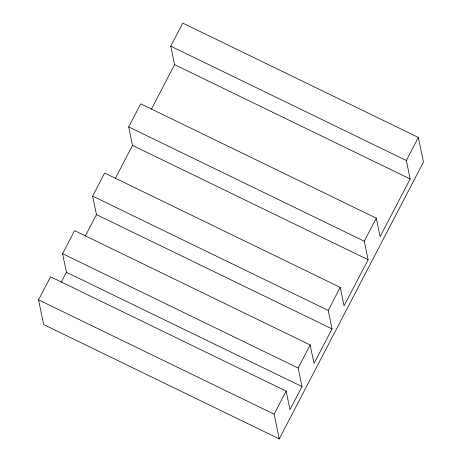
<?xml version="1.0" encoding="UTF-8"?>
<svg xmlns="http://www.w3.org/2000/svg" width="462" height="462" viewBox="0 0 462 462"><rect width="100%" height="100%" fill="white"/><g stroke="black" fill="none" stroke-linecap="round" stroke-linejoin="round"><path stroke-width="0.69" d="M151.472 109.015L174.584 64.651L170.755 46.165L182.773 23.1L418.353 137.416L423.458 162.087L279.239 438.9L43.665 324.584L38.542 299.844L50.56 276.778L286.134 391.095L289.98 409.65L301.998 386.579L298.157 368.029L310.175 344.958L74.596 230.642L62.578 253.707L66.418 272.262L61.221 282.236M85.32 235.984L96.466 214.593L92.637 196.107L104.655 173.036L340.234 287.358L344.063 305.844L368.099 259.708L364.27 241.222L376.287 218.156L140.708 103.835L128.69 126.906L132.519 145.391L115.396 178.251M279.239 438.9L274.116 414.16L286.134 391.095M310.175 344.958L314.016 363.513L332.045 328.909L328.216 310.424L340.234 287.358M376.287 218.156L380.116 236.642L410.164 178.973L406.335 160.487L418.353 137.416M170.755 46.165L406.335 160.487M174.584 64.651L410.164 178.973M128.69 126.906L364.27 241.222M132.519 145.391L368.099 259.708M92.637 196.107L328.216 310.424M96.466 214.593L332.045 328.909M62.578 253.707L298.157 368.029M66.418 272.262L301.998 386.579M38.542 299.844L274.116 414.16"/></g></svg>
